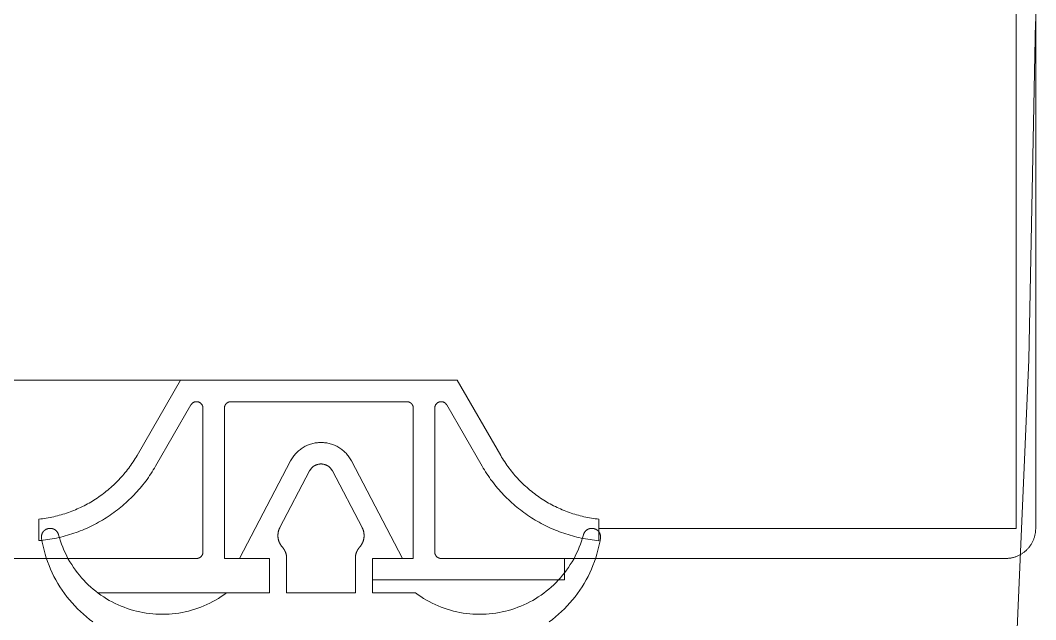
# Model space of a CAD drawing. Header units: millimetres. Extents: x -159872 to 386485, y -250577 to 158966.
# Drawn here: x 369590.1 to 369637.41, y 14305.36 to 14333.27 of the extents above; entities that cross this region are included whole.
import ezdxf

# ---------------------------------------------------------------- set-up
doc = ezdxf.new("R2010")
doc.units = ezdxf.units.MM
doc.layers.get('0').update_dxf_attribs({"lineweight": 25})
doc.layers.add('LDS-equipment-kitchen equipment', color=3, linetype='Continuous', lineweight=13)

# ---------------------------------------------------------------- blocks, each defined once
blk = doc.blocks.new('A$C73be1ed8')
for points in [[(653.5, 0.016, 0), (637.751, 0.314, 0), (622.013, 0.997, 0), (606.297, 2.065, 0), (590.611, 3.515, 0), (574.966, 5.348, 0), (559.37, 7.562, 0), (543.833, 10.157, 0), (528.364, 13.13, 0), (512.971, 16.48, 0), (497.666, 20.205, 0), (482.456, 24.302, 0), (467.35, 28.77, 0), (452.358, 33.605, 0), (437.488, 38.804, 0), (422.75, 44.365, 0), (408.152, 50.284, 0), (393.703, 56.558, 0), (379.412, 63.183, 0)], [(632.8, 41.006, 0), (632.709, 41.059, 0), (632.62, 41.113, 0), (632.531, 41.169, 0), (632.443, 41.226, 0), (632.356, 41.285, 0), (632.27, 41.345, 0), (632.184, 41.406, 0), (632.1, 41.468, 0), (632.017, 41.531, 0), (631.934, 41.596, 0), (631.853, 41.662, 0), (631.772, 41.729, 0), (631.693, 41.798, 0), (631.615, 41.868, 0), (631.537, 41.938, 0), (631.461, 42.01, 0), (631.386, 42.083, 0), (631.312, 42.158, 0), (631.239, 42.233, 0), (631.167, 42.309, 0), (631.096, 42.387, 0), (631.027, 42.465, 0), (630.958, 42.545, 0), (630.891, 42.625, 0), (630.825, 42.707, 0), (630.761, 42.789, 0), (630.697, 42.873, 0), (630.635, 42.957, 0), (630.574, 43.042, 0), (630.514, 43.129, 0), (630.456, 43.216, 0), (630.399, 43.304, 0), (630.343, 43.393, 0), (630.289, 43.482, 0), (630.236, 43.573, 0), (630.184, 43.664, 0), (630.134, 43.756, 0), (630.085, 43.849, 0), (630.038, 43.942, 0), (629.991, 44.036, 0), (629.947, 44.131, 0), (629.903, 44.227, 0), (629.862, 44.323, 0), (629.821, 44.42, 0), (629.782, 44.517, 0), (629.745, 44.615, 0), (629.709, 44.713, 0), (629.674, 44.812, 0), (629.641, 44.912, 0), (629.61, 45.012, 0), (629.58, 45.112, 0), (629.551, 45.213, 0), (629.524, 45.315, 0), (629.499, 45.416, 0), (629.475, 45.518, 0), (629.452, 45.621, 0), (629.432, 45.724, 0), (629.412, 45.827, 0), (629.394, 45.93, 0), (629.378, 46.034, 0), (629.363, 46.137, 0), (629.35, 46.241, 0), (629.339, 46.346, 0), (629.329, 46.45, 0)], [(633.3, 41.872, 0), (633.223, 41.917, 0), (633.148, 41.963, 0), (633.073, 42.01, 0), (632.998, 42.058, 0), (632.925, 42.107, 0), (632.852, 42.157, 0), (632.78, 42.209, 0), (632.709, 42.261, 0), (632.638, 42.315, 0), (632.569, 42.369, 0), (632.5, 42.425, 0), (632.432, 42.481, 0), (632.364, 42.539, 0), (632.298, 42.597, 0), (632.233, 42.657, 0), (632.168, 42.717, 0), (632.104, 42.779, 0), (632.041, 42.841, 0), (631.98, 42.904, 0), (631.919, 42.969, 0), (631.859, 43.034, 0), (631.8, 43.1, 0), (631.742, 43.166, 0), (631.684, 43.234, 0), (631.628, 43.303, 0), (631.573, 43.372, 0), (631.519, 43.442, 0), (631.466, 43.513, 0), (631.415, 43.585, 0), (631.364, 43.657, 0), (631.314, 43.73, 0), (631.265, 43.804, 0), (631.218, 43.879, 0), (631.171, 43.954, 0), (631.126, 44.03, 0), (631.082, 44.107, 0), (631.038, 44.184, 0), (630.997, 44.262, 0), (630.956, 44.34, 0), (630.916, 44.419, 0), (630.878, 44.499, 0), (630.84, 44.579, 0), (630.804, 44.66, 0), (630.769, 44.742, 0), (630.736, 44.823, 0), (630.703, 44.906, 0), (630.672, 44.988, 0), (630.642, 45.072, 0), (630.613, 45.155, 0), (630.585, 45.239, 0), (630.559, 45.324, 0), (630.534, 45.409, 0), (630.51, 45.494, 0), (630.487, 45.58, 0), (630.466, 45.665, 0), (630.446, 45.752, 0), (630.427, 45.838, 0), (630.41, 45.925, 0), (630.394, 46.012, 0), (630.379, 46.099, 0), (630.365, 46.187, 0), (630.353, 46.274, 0), (630.342, 46.362, 0), (630.332, 46.45, 0)], [(625.552, 43.935, 0), (625.665, 44.085, 0), (625.782, 44.23, 0), (625.903, 44.372, 0), (626.029, 44.511, 0), (626.16, 44.645, 0), (626.294, 44.775, 0), (626.432, 44.901, 0), (626.575, 45.022, 0), (626.72, 45.139, 0), (626.87, 45.252, 0), (627.023, 45.359, 0), (627.179, 45.462, 0), (627.338, 45.56, 0), (627.501, 45.653, 0), (627.666, 45.741, 0), (627.834, 45.823, 0), (628.004, 45.901, 0), (628.177, 45.973, 0), (628.351, 46.039, 0), (628.528, 46.101, 0), (628.707, 46.156, 0), (628.887, 46.206, 0), (629.069, 46.25, 0), (629.252, 46.289, 0), (629.436, 46.322, 0)], [(629.436, 46.322, 0), (629.446, 46.324, 0), (629.457, 46.325, 0), (629.468, 46.326, 0), (629.479, 46.327, 0), (629.49, 46.327, 0), (629.5, 46.327, 0), (629.511, 46.327, 0), (629.522, 46.327, 0), (629.533, 46.326, 0), (629.544, 46.325, 0), (629.554, 46.323, 0), (629.565, 46.322, 0), (629.576, 46.32, 0), (629.586, 46.318, 0), (629.597, 46.315, 0), (629.607, 46.313, 0), (629.618, 46.309, 0), (629.628, 46.306, 0), (629.638, 46.303, 0), (629.648, 46.299, 0), (629.658, 46.295, 0), (629.668, 46.29, 0), (629.678, 46.285, 0), (629.688, 46.28, 0), (629.697, 46.275, 0), (629.706, 46.27, 0), (629.716, 46.264, 0), (629.725, 46.258, 0), (629.734, 46.252, 0), (629.742, 46.246, 0), (629.751, 46.239, 0), (629.759, 46.232, 0), (629.767, 46.225, 0), (629.775, 46.217, 0), (629.783, 46.21, 0), (629.791, 46.202, 0), (629.798, 46.194, 0), (629.805, 46.186, 0), (629.812, 46.178, 0), (629.819, 46.169, 0), (629.825, 46.16, 0), (629.831, 46.152, 0), (629.837, 46.143, 0), (629.843, 46.133, 0), (629.848, 46.124, 0), (629.853, 46.114, 0), (629.858, 46.105, 0), (629.863, 46.095, 0), (629.867, 46.085, 0), (629.872, 46.075, 0), (629.875, 46.065, 0), (629.879, 46.055, 0), (629.882, 46.045, 0), (629.885, 46.034, 0), (629.888, 46.024, 0), (629.891, 46.013, 0), (629.893, 46.003, 0), (629.895, 45.992, 0), (629.896, 45.981, 0), (629.898, 45.97, 0), (629.899, 45.96, 0), (629.899, 45.949, 0), (629.9, 45.938, 0), (629.9, 45.927, 0)], [(629.9, 45.915, 0), (629.9, 45.907, 0), (629.9, 45.899, 0), (629.899, 45.891, 0), (629.899, 45.883, 0), (629.898, 45.875, 0), (629.897, 45.866, 0), (629.896, 45.858, 0), (629.895, 45.85, 0), (629.893, 45.842, 0), (629.892, 45.834, 0), (629.89, 45.826, 0), (629.888, 45.818, 0), (629.886, 45.81, 0), (629.884, 45.802, 0), (629.881, 45.795, 0), (629.879, 45.787, 0), (629.876, 45.779, 0), (629.873, 45.771, 0), (629.87, 45.764, 0), (629.867, 45.756, 0), (629.864, 45.749, 0), (629.86, 45.741, 0), (629.857, 45.734, 0), (629.853, 45.727, 0), (629.849, 45.72, 0), (629.845, 45.713, 0), (629.841, 45.706, 0), (629.836, 45.699, 0), (629.832, 45.692, 0), (629.827, 45.685, 0), (629.822, 45.678, 0), (629.817, 45.672, 0), (629.812, 45.665, 0), (629.807, 45.659, 0), (629.802, 45.653, 0), (629.796, 45.647, 0), (629.791, 45.641, 0), (629.785, 45.635, 0), (629.779, 45.629, 0), (629.774, 45.623, 0), (629.767, 45.618, 0), (629.761, 45.613, 0), (629.755, 45.607, 0), (629.749, 45.602, 0), (629.742, 45.597, 0), (629.736, 45.592, 0), (629.729, 45.587, 0), (629.722, 45.583, 0), (629.715, 45.578, 0), (629.709, 45.574, 0), (629.702, 45.57, 0), (629.694, 45.566, 0), (629.687, 45.562, 0), (629.68, 45.558, 0), (629.673, 45.555, 0), (629.665, 45.551, 0), (629.658, 45.548, 0), (629.65, 45.545, 0), (629.643, 45.542, 0), (629.635, 45.539, 0), (629.627, 45.536, 0), (629.619, 45.534, 0), (629.612, 45.531, 0), (629.604, 45.529, 0)], [(626.9, 37.7, 0), (626.81, 37.823, 0), (626.725, 37.949, 0), (626.643, 38.078, 0), (626.565, 38.209, 0), (626.491, 38.342, 0), (626.421, 38.478, 0), (626.355, 38.616, 0), (626.294, 38.755, 0), (626.237, 38.897, 0), (626.184, 39.04, 0), (626.135, 39.184, 0), (626.091, 39.33, 0), (626.052, 39.478, 0), (626.017, 39.626, 0), (625.986, 39.775, 0), (625.96, 39.926, 0), (625.939, 40.077, 0), (625.922, 40.228, 0), (625.91, 40.38, 0), (625.903, 40.533, 0), (625.9, 40.685, 0), (625.902, 40.838, 0), (625.908, 40.99, 0), (625.92, 41.142, 0), (625.935, 41.294, 0), (625.956, 41.445, 0), (625.981, 41.595, 0), (626.01, 41.745, 0), (626.045, 41.893, 0), (626.083, 42.041, 0), (626.126, 42.187, 0), (626.174, 42.332, 0), (626.226, 42.475, 0), (626.282, 42.617, 0), (626.343, 42.757, 0), (626.408, 42.895, 0), (626.477, 43.031, 0), (626.55, 43.165, 0), (626.627, 43.296, 0), (626.708, 43.426, 0), (626.793, 43.552, 0), (626.882, 43.676, 0), (626.975, 43.797, 0), (627.071, 43.915, 0), (627.171, 44.031, 0), (627.274, 44.143, 0), (627.381, 44.252, 0), (627.491, 44.358, 0), (627.604, 44.46, 0), (627.72, 44.559, 0), (627.839, 44.654, 0), (627.961, 44.745, 0), (628.086, 44.833, 0), (628.213, 44.917, 0), (628.343, 44.997, 0), (628.475, 45.073, 0), (628.61, 45.145, 0), (628.747, 45.212, 0), (628.885, 45.276, 0), (629.026, 45.335, 0), (629.168, 45.39, 0), (629.312, 45.441, 0), (629.457, 45.487, 0), (629.604, 45.529, 0)], [(635.65, 39.36, 0), (635.661, 39.353, 0), (635.671, 39.347, 0), (635.681, 39.339, 0), (635.69, 39.332, 0), (635.7, 39.324, 0), (635.709, 39.316, 0), (635.717, 39.307, 0), (635.726, 39.298, 0), (635.733, 39.288, 0), (635.741, 39.279, 0), (635.748, 39.269, 0), (635.755, 39.258, 0), (635.761, 39.248, 0), (635.767, 39.237, 0), (635.772, 39.226, 0), (635.777, 39.215, 0), (635.782, 39.203, 0), (635.786, 39.192, 0), (635.789, 39.18, 0), (635.792, 39.168, 0), (635.795, 39.156, 0), (635.797, 39.144, 0), (635.798, 39.132, 0), (635.799, 39.12, 0), (635.8, 39.107, 0), (635.8, 39.095, 0), (635.8, 39.083, 0), (635.799, 39.071, 0), (635.797, 39.058, 0), (635.795, 39.046, 0), (635.793, 39.034, 0), (635.79, 39.022, 0), (635.786, 39.011, 0), (635.782, 38.999, 0), (635.778, 38.987, 0), (635.773, 38.976, 0), (635.768, 38.965, 0), (635.762, 38.954, 0), (635.756, 38.944, 0), (635.749, 38.933, 0), (635.742, 38.923, 0), (635.735, 38.913, 0), (635.727, 38.904, 0), (635.719, 38.895, 0), (635.71, 38.886, 0), (635.701, 38.878, 0), (635.692, 38.87, 0), (635.683, 38.862, 0), (635.673, 38.855, 0), (635.663, 38.848, 0), (635.652, 38.841, 0), (635.641, 38.835, 0), (635.63, 38.83, 0), (635.619, 38.825, 0), (635.608, 38.82, 0), (635.596, 38.816, 0), (635.585, 38.812, 0), (635.573, 38.809, 0), (635.561, 38.806, 0), (635.549, 38.804, 0), (635.537, 38.802, 0), (635.525, 38.801, 0), (635.512, 38.8, 0), (635.5, 38.8, 0)], [(628.8, 38.8, 0), (628.793, 38.8, 0), (628.785, 38.8, 0), (628.778, 38.801, 0), (628.771, 38.801, 0), (628.763, 38.802, 0), (628.756, 38.803, 0), (628.749, 38.804, 0), (628.741, 38.806, 0), (628.734, 38.807, 0), (628.727, 38.809, 0), (628.72, 38.811, 0), (628.713, 38.813, 0), (628.706, 38.815, 0), (628.699, 38.818, 0), (628.692, 38.82, 0), (628.685, 38.823, 0), (628.678, 38.826, 0), (628.672, 38.829, 0), (628.665, 38.832, 0), (628.659, 38.835, 0), (628.652, 38.839, 0), (628.646, 38.843, 0), (628.64, 38.847, 0), (628.633, 38.851, 0), (628.627, 38.855, 0), (628.621, 38.859, 0), (628.615, 38.863, 0), (628.61, 38.868, 0), (628.604, 38.873, 0), (628.599, 38.878, 0), (628.593, 38.883, 0), (628.588, 38.888, 0), (628.583, 38.893, 0), (628.578, 38.899, 0), (628.573, 38.904, 0), (628.568, 38.91, 0), (628.563, 38.915, 0), (628.559, 38.921, 0), (628.555, 38.927, 0), (628.551, 38.933, 0), (628.547, 38.94, 0), (628.543, 38.946, 0), (628.539, 38.952, 0), (628.535, 38.959, 0), (628.532, 38.965, 0), (628.529, 38.972, 0), (628.526, 38.978, 0), (628.523, 38.985, 0), (628.52, 38.992, 0), (628.518, 38.999, 0), (628.515, 39.006, 0), (628.513, 39.013, 0), (628.511, 39.02, 0), (628.509, 39.027, 0), (628.507, 39.034, 0), (628.506, 39.041, 0), (628.504, 39.049, 0), (628.503, 39.056, 0), (628.502, 39.063, 0), (628.501, 39.071, 0), (628.501, 39.078, 0), (628.5, 39.085, 0), (628.5, 39.093, 0), (628.5, 39.1, 0)], [(635.5, 37.8, 0), (635.507, 37.8, 0), (635.515, 37.8, 0), (635.522, 37.799, 0), (635.529, 37.799, 0), (635.537, 37.798, 0), (635.544, 37.797, 0), (635.551, 37.796, 0), (635.559, 37.794, 0), (635.566, 37.793, 0), (635.573, 37.791, 0), (635.58, 37.789, 0), (635.587, 37.787, 0), (635.594, 37.785, 0), (635.601, 37.782, 0), (635.608, 37.78, 0), (635.615, 37.777, 0), (635.622, 37.774, 0), (635.628, 37.771, 0), (635.635, 37.768, 0), (635.641, 37.765, 0), (635.648, 37.761, 0), (635.654, 37.757, 0), (635.66, 37.753, 0), (635.667, 37.749, 0), (635.673, 37.745, 0), (635.679, 37.741, 0), (635.685, 37.737, 0), (635.69, 37.732, 0), (635.696, 37.727, 0), (635.701, 37.722, 0), (635.707, 37.717, 0), (635.712, 37.712, 0), (635.717, 37.707, 0), (635.722, 37.701, 0), (635.727, 37.696, 0), (635.732, 37.69, 0), (635.737, 37.685, 0), (635.741, 37.679, 0), (635.745, 37.673, 0), (635.749, 37.667, 0), (635.753, 37.66, 0), (635.757, 37.654, 0), (635.761, 37.648, 0), (635.765, 37.641, 0), (635.768, 37.635, 0), (635.771, 37.628, 0), (635.774, 37.622, 0), (635.777, 37.615, 0), (635.78, 37.608, 0), (635.782, 37.601, 0), (635.785, 37.594, 0), (635.787, 37.587, 0), (635.789, 37.58, 0), (635.791, 37.573, 0), (635.793, 37.566, 0), (635.794, 37.559, 0), (635.796, 37.551, 0), (635.797, 37.544, 0), (635.798, 37.537, 0), (635.799, 37.529, 0), (635.799, 37.522, 0), (635.8, 37.515, 0), (635.8, 37.507, 0), (635.8, 37.5, 0)], [(629.033, 35.104, 0), (629.027, 35.098, 0), (629.02, 35.092, 0), (629.013, 35.086, 0), (629.006, 35.08, 0), (628.999, 35.074, 0), (628.991, 35.069, 0), (628.984, 35.063, 0), (628.977, 35.058, 0), (628.97, 35.052, 0), (628.962, 35.047, 0), (628.955, 35.042, 0), (628.947, 35.037, 0), (628.94, 35.032, 0), (628.932, 35.027, 0), (628.924, 35.022, 0), (628.916, 35.017, 0), (628.909, 35.012, 0), (628.901, 35.008, 0), (628.893, 35.003, 0), (628.885, 34.999, 0), (628.877, 34.994, 0), (628.869, 34.99, 0), (628.861, 34.986, 0), (628.852, 34.982, 0), (628.844, 34.978, 0), (628.836, 34.974, 0), (628.828, 34.97, 0), (628.819, 34.967, 0), (628.811, 34.963, 0), (628.803, 34.959, 0), (628.794, 34.956, 0), (628.786, 34.953, 0), (628.777, 34.949, 0), (628.768, 34.946, 0), (628.76, 34.943, 0), (628.751, 34.94, 0), (628.742, 34.938, 0), (628.734, 34.935, 0), (628.725, 34.932, 0), (628.716, 34.93, 0), (628.707, 34.927, 0), (628.699, 34.925, 0), (628.69, 34.923, 0), (628.681, 34.921, 0), (628.672, 34.919, 0), (628.663, 34.917, 0), (628.654, 34.915, 0), (628.645, 34.913, 0), (628.636, 34.912, 0), (628.627, 34.91, 0), (628.618, 34.909, 0), (628.609, 34.907, 0), (628.6, 34.906, 0), (628.591, 34.905, 0), (628.582, 34.904, 0), (628.573, 34.903, 0), (628.564, 34.903, 0), (628.555, 34.902, 0), (628.546, 34.901, 0), (628.536, 34.901, 0), (628.527, 34.9, 0), (628.518, 34.9, 0), (628.509, 34.9, 0), (628.5, 34.9, 0)], [(629.033, 35.104, 0), (629.045, 35.114, 0), (629.056, 35.124, 0), (629.068, 35.133, 0), (629.08, 35.143, 0), (629.092, 35.152, 0), (629.105, 35.161, 0), (629.117, 35.169, 0), (629.13, 35.178, 0), (629.142, 35.186, 0), (629.155, 35.194, 0), (629.168, 35.201, 0), (629.182, 35.209, 0), (629.195, 35.216, 0), (629.209, 35.223, 0), (629.222, 35.23, 0), (629.236, 35.236, 0), (629.25, 35.242, 0), (629.264, 35.248, 0), (629.278, 35.254, 0), (629.292, 35.259, 0), (629.306, 35.264, 0), (629.321, 35.269, 0), (629.335, 35.273, 0), (629.35, 35.278, 0), (629.364, 35.282, 0), (629.379, 35.285, 0), (629.394, 35.289, 0), (629.409, 35.292, 0), (629.424, 35.295, 0), (629.438, 35.297, 0), (629.453, 35.3, 0), (629.468, 35.302, 0), (629.484, 35.303, 0), (629.499, 35.305, 0), (629.514, 35.306, 0), (629.529, 35.307, 0), (629.544, 35.307, 0), (629.559, 35.308, 0), (629.574, 35.308, 0), (629.59, 35.307, 0), (629.605, 35.307, 0), (629.62, 35.306, 0), (629.635, 35.305, 0), (629.65, 35.303, 0), (629.665, 35.302, 0), (629.68, 35.3, 0), (629.695, 35.297, 0), (629.71, 35.295, 0), (629.725, 35.292, 0), (629.74, 35.289, 0), (629.755, 35.285, 0), (629.769, 35.282, 0), (629.784, 35.278, 0), (629.798, 35.274, 0), (629.813, 35.269, 0), (629.827, 35.264, 0), (629.842, 35.259, 0), (629.856, 35.254, 0), (629.87, 35.248, 0), (629.884, 35.242, 0), (629.898, 35.236, 0), (629.911, 35.23, 0), (629.925, 35.223, 0), (629.939, 35.216, 0)], [(633.043, 34.717, 0), (633.091, 34.691, 0), (633.138, 34.663, 0), (633.184, 34.634, 0), (633.228, 34.603, 0), (633.272, 34.571, 0), (633.315, 34.537, 0), (633.356, 34.502, 0), (633.396, 34.465, 0), (633.435, 34.427, 0), (633.473, 34.388, 0), (633.509, 34.348, 0), (633.544, 34.306, 0), (633.578, 34.263, 0), (633.61, 34.219, 0), (633.64, 34.174, 0), (633.669, 34.128, 0), (633.696, 34.081, 0), (633.722, 34.033, 0), (633.746, 33.984, 0), (633.769, 33.935, 0), (633.789, 33.884, 0), (633.808, 33.833, 0), (633.826, 33.782, 0), (633.841, 33.73, 0), (633.855, 33.677, 0), (633.867, 33.624, 0), (633.877, 33.571, 0), (633.885, 33.517, 0), (633.892, 33.463, 0), (633.896, 33.409, 0), (633.899, 33.354, 0), (633.9, 33.3, 0), (633.899, 33.246, 0), (633.896, 33.191, 0), (633.892, 33.137, 0), (633.885, 33.083, 0), (633.877, 33.029, 0), (633.867, 32.976, 0), (633.855, 32.923, 0), (633.841, 32.87, 0), (633.826, 32.818, 0), (633.808, 32.767, 0), (633.789, 32.716, 0), (633.769, 32.665, 0), (633.746, 32.616, 0), (633.722, 32.567, 0), (633.696, 32.519, 0), (633.669, 32.472, 0), (633.64, 32.426, 0), (633.61, 32.381, 0), (633.578, 32.337, 0), (633.544, 32.294, 0), (633.509, 32.252, 0), (633.473, 32.212, 0), (633.435, 32.173, 0), (633.396, 32.135, 0), (633.356, 32.098, 0), (633.315, 32.063, 0), (633.272, 32.029, 0), (633.228, 31.997, 0), (633.184, 31.966, 0), (633.138, 31.937, 0), (633.091, 31.909, 0), (633.043, 31.883, 0)], [(632.579, 33.831, 0), (632.597, 33.822, 0), (632.614, 33.811, 0), (632.631, 33.8, 0), (632.648, 33.789, 0), (632.665, 33.777, 0), (632.681, 33.764, 0), (632.696, 33.751, 0), (632.711, 33.737, 0), (632.726, 33.723, 0), (632.74, 33.708, 0), (632.754, 33.693, 0), (632.767, 33.677, 0), (632.779, 33.661, 0), (632.791, 33.645, 0), (632.803, 33.628, 0), (632.813, 33.61, 0), (632.824, 33.593, 0), (632.833, 33.575, 0), (632.842, 33.557, 0), (632.851, 33.538, 0), (632.859, 33.519, 0), (632.866, 33.5, 0), (632.872, 33.481, 0), (632.878, 33.461, 0), (632.883, 33.441, 0), (632.888, 33.422, 0), (632.891, 33.401, 0), (632.894, 33.381, 0), (632.897, 33.361, 0), (632.899, 33.341, 0), (632.9, 33.32, 0), (632.9, 33.3, 0), (632.9, 33.28, 0), (632.899, 33.259, 0), (632.897, 33.239, 0), (632.894, 33.219, 0), (632.891, 33.199, 0), (632.888, 33.178, 0), (632.883, 33.159, 0), (632.878, 33.139, 0), (632.872, 33.119, 0), (632.866, 33.1, 0), (632.859, 33.081, 0), (632.851, 33.062, 0), (632.842, 33.043, 0), (632.833, 33.025, 0), (632.824, 33.007, 0), (632.813, 32.99, 0), (632.803, 32.972, 0), (632.791, 32.955, 0), (632.779, 32.939, 0), (632.767, 32.923, 0), (632.754, 32.907, 0), (632.74, 32.892, 0), (632.726, 32.877, 0), (632.711, 32.863, 0), (632.696, 32.849, 0), (632.681, 32.836, 0), (632.665, 32.823, 0), (632.648, 32.811, 0), (632.631, 32.8, 0), (632.614, 32.789, 0), (632.597, 32.778, 0), (632.579, 32.769, 0)], [(628.5, 31.7, 0), (628.509, 31.7, 0), (628.518, 31.7, 0), (628.527, 31.7, 0), (628.536, 31.699, 0), (628.546, 31.699, 0), (628.555, 31.698, 0), (628.564, 31.697, 0), (628.573, 31.697, 0), (628.582, 31.696, 0), (628.591, 31.695, 0), (628.6, 31.694, 0), (628.609, 31.693, 0), (628.618, 31.691, 0), (628.627, 31.69, 0), (628.636, 31.688, 0), (628.645, 31.687, 0), (628.654, 31.685, 0), (628.663, 31.683, 0), (628.672, 31.681, 0), (628.681, 31.679, 0), (628.69, 31.677, 0), (628.699, 31.675, 0), (628.707, 31.673, 0), (628.716, 31.67, 0), (628.725, 31.668, 0), (628.734, 31.665, 0), (628.742, 31.662, 0), (628.751, 31.66, 0), (628.76, 31.657, 0), (628.768, 31.654, 0), (628.777, 31.651, 0), (628.786, 31.647, 0), (628.794, 31.644, 0), (628.803, 31.641, 0), (628.811, 31.637, 0), (628.819, 31.633, 0), (628.828, 31.63, 0), (628.836, 31.626, 0), (628.844, 31.622, 0), (628.852, 31.618, 0), (628.861, 31.614, 0), (628.869, 31.61, 0), (628.877, 31.606, 0), (628.885, 31.601, 0), (628.893, 31.597, 0), (628.901, 31.592, 0), (628.909, 31.588, 0), (628.916, 31.583, 0), (628.924, 31.578, 0), (628.932, 31.573, 0), (628.94, 31.568, 0), (628.947, 31.563, 0), (628.955, 31.558, 0), (628.962, 31.553, 0), (628.97, 31.548, 0), (628.977, 31.542, 0), (628.984, 31.537, 0), (628.991, 31.531, 0), (628.999, 31.526, 0), (629.006, 31.52, 0), (629.013, 31.514, 0), (629.02, 31.508, 0), (629.027, 31.502, 0), (629.033, 31.496, 0)], [(629.939, 31.384, 0), (629.925, 31.377, 0), (629.911, 31.37, 0), (629.898, 31.364, 0), (629.884, 31.358, 0), (629.87, 31.352, 0), (629.856, 31.346, 0), (629.842, 31.341, 0), (629.827, 31.336, 0), (629.813, 31.331, 0), (629.798, 31.326, 0), (629.784, 31.322, 0), (629.769, 31.318, 0), (629.755, 31.315, 0), (629.74, 31.311, 0), (629.725, 31.308, 0), (629.71, 31.305, 0), (629.695, 31.303, 0), (629.68, 31.3, 0), (629.665, 31.298, 0), (629.65, 31.297, 0), (629.635, 31.295, 0), (629.62, 31.294, 0), (629.605, 31.293, 0), (629.59, 31.293, 0), (629.574, 31.292, 0), (629.559, 31.292, 0), (629.544, 31.293, 0), (629.529, 31.293, 0), (629.514, 31.294, 0), (629.499, 31.295, 0), (629.484, 31.297, 0), (629.468, 31.298, 0), (629.453, 31.3, 0), (629.438, 31.303, 0), (629.424, 31.305, 0), (629.409, 31.308, 0), (629.394, 31.311, 0), (629.379, 31.315, 0), (629.364, 31.318, 0), (629.35, 31.322, 0), (629.335, 31.327, 0), (629.321, 31.331, 0), (629.306, 31.336, 0), (629.292, 31.341, 0), (629.278, 31.346, 0), (629.264, 31.352, 0), (629.25, 31.358, 0), (629.236, 31.364, 0), (629.222, 31.37, 0), (629.209, 31.377, 0), (629.195, 31.384, 0), (629.182, 31.391, 0), (629.168, 31.399, 0), (629.155, 31.406, 0), (629.142, 31.414, 0), (629.13, 31.422, 0), (629.117, 31.431, 0), (629.105, 31.439, 0), (629.092, 31.448, 0), (629.08, 31.457, 0), (629.068, 31.467, 0), (629.056, 31.476, 0), (629.045, 31.486, 0), (629.033, 31.496, 0)], [(629.436, 20.278, 0), (629.252, 20.311, 0), (629.069, 20.35, 0), (628.887, 20.394, 0), (628.707, 20.444, 0), (628.528, 20.499, 0), (628.351, 20.561, 0), (628.177, 20.627, 0), (628.004, 20.699, 0), (627.834, 20.777, 0), (627.666, 20.859, 0), (627.501, 20.947, 0), (627.338, 21.04, 0), (627.179, 21.138, 0), (627.023, 21.241, 0), (626.87, 21.348, 0), (626.72, 21.461, 0), (626.575, 21.578, 0), (626.432, 21.699, 0), (626.294, 21.825, 0), (626.16, 21.955, 0), (626.029, 22.089, 0), (625.903, 22.228, 0), (625.782, 22.37, 0), (625.665, 22.515, 0), (625.552, 22.665, 0)], [(629.604, 21.071, 0), (629.457, 21.113, 0), (629.312, 21.159, 0), (629.168, 21.21, 0), (629.026, 21.265, 0), (628.885, 21.324, 0), (628.747, 21.388, 0), (628.61, 21.455, 0), (628.475, 21.527, 0), (628.343, 21.603, 0), (628.213, 21.683, 0), (628.086, 21.767, 0), (627.961, 21.855, 0), (627.839, 21.946, 0), (627.72, 22.041, 0), (627.604, 22.14, 0), (627.491, 22.242, 0), (627.381, 22.348, 0), (627.274, 22.457, 0), (627.171, 22.569, 0), (627.071, 22.685, 0), (626.975, 22.803, 0), (626.882, 22.924, 0), (626.793, 23.048, 0), (626.708, 23.174, 0), (626.627, 23.304, 0), (626.55, 23.435, 0), (626.477, 23.569, 0), (626.408, 23.705, 0), (626.343, 23.843, 0), (626.282, 23.983, 0), (626.226, 24.125, 0), (626.174, 24.268, 0), (626.126, 24.413, 0), (626.083, 24.559, 0), (626.045, 24.707, 0), (626.01, 24.855, 0), (625.981, 25.005, 0), (625.956, 25.155, 0), (625.935, 25.306, 0), (625.92, 25.458, 0), (625.908, 25.61, 0), (625.902, 25.762, 0), (625.9, 25.915, 0), (625.903, 26.067, 0), (625.91, 26.22, 0), (625.922, 26.372, 0), (625.939, 26.523, 0), (625.96, 26.674, 0), (625.986, 26.825, 0), (626.017, 26.974, 0), (626.052, 27.122, 0), (626.091, 27.27, 0), (626.135, 27.416, 0), (626.184, 27.56, 0), (626.237, 27.703, 0), (626.294, 27.845, 0), (626.355, 27.984, 0), (626.421, 28.122, 0), (626.491, 28.258, 0), (626.565, 28.391, 0), (626.643, 28.522, 0), (626.725, 28.651, 0), (626.81, 28.777, 0), (626.9, 28.9, 0)], [(635.8, 29.3, 0), (635.8, 29.293, 0), (635.8, 29.285, 0), (635.799, 29.278, 0), (635.799, 29.271, 0), (635.798, 29.263, 0), (635.797, 29.256, 0), (635.796, 29.249, 0), (635.794, 29.241, 0), (635.793, 29.234, 0), (635.791, 29.227, 0), (635.789, 29.22, 0), (635.787, 29.213, 0), (635.785, 29.206, 0), (635.782, 29.199, 0), (635.78, 29.192, 0), (635.777, 29.185, 0), (635.774, 29.178, 0), (635.771, 29.172, 0), (635.768, 29.165, 0), (635.765, 29.159, 0), (635.761, 29.152, 0), (635.757, 29.146, 0), (635.753, 29.14, 0), (635.749, 29.133, 0), (635.745, 29.127, 0), (635.741, 29.121, 0), (635.737, 29.115, 0), (635.732, 29.11, 0), (635.727, 29.104, 0), (635.722, 29.099, 0), (635.717, 29.093, 0), (635.712, 29.088, 0), (635.707, 29.083, 0), (635.701, 29.078, 0), (635.696, 29.073, 0), (635.69, 29.068, 0), (635.685, 29.063, 0), (635.679, 29.059, 0), (635.673, 29.055, 0), (635.667, 29.051, 0), (635.66, 29.047, 0), (635.654, 29.043, 0), (635.648, 29.039, 0), (635.641, 29.035, 0), (635.635, 29.032, 0), (635.628, 29.029, 0), (635.622, 29.026, 0), (635.615, 29.023, 0), (635.608, 29.02, 0), (635.601, 29.018, 0), (635.594, 29.015, 0), (635.587, 29.013, 0), (635.58, 29.011, 0), (635.573, 29.009, 0), (635.566, 29.007, 0), (635.559, 29.006, 0), (635.551, 29.004, 0), (635.544, 29.003, 0), (635.537, 29.002, 0), (635.529, 29.001, 0), (635.522, 29.001, 0), (635.515, 29, 0), (635.507, 29, 0), (635.5, 29, 0)], [(628.5, 27.7, 0), (628.5, 27.707, 0), (628.5, 27.715, 0), (628.501, 27.722, 0), (628.501, 27.729, 0), (628.502, 27.737, 0), (628.503, 27.744, 0), (628.504, 27.751, 0), (628.506, 27.759, 0), (628.507, 27.766, 0), (628.509, 27.773, 0), (628.511, 27.78, 0), (628.513, 27.787, 0), (628.515, 27.794, 0), (628.518, 27.801, 0), (628.52, 27.808, 0), (628.523, 27.815, 0), (628.526, 27.822, 0), (628.529, 27.828, 0), (628.532, 27.835, 0), (628.535, 27.841, 0), (628.539, 27.848, 0), (628.543, 27.854, 0), (628.547, 27.86, 0), (628.551, 27.867, 0), (628.555, 27.873, 0), (628.559, 27.879, 0), (628.563, 27.885, 0), (628.568, 27.89, 0), (628.573, 27.896, 0), (628.578, 27.901, 0), (628.583, 27.907, 0), (628.588, 27.912, 0), (628.593, 27.917, 0), (628.599, 27.922, 0), (628.604, 27.927, 0), (628.61, 27.932, 0), (628.615, 27.937, 0), (628.621, 27.941, 0), (628.627, 27.945, 0), (628.633, 27.949, 0), (628.64, 27.953, 0), (628.646, 27.957, 0), (628.652, 27.961, 0), (628.659, 27.965, 0), (628.665, 27.968, 0), (628.672, 27.971, 0), (628.678, 27.974, 0), (628.685, 27.977, 0), (628.692, 27.98, 0), (628.699, 27.982, 0), (628.706, 27.985, 0), (628.713, 27.987, 0), (628.72, 27.989, 0), (628.727, 27.991, 0), (628.734, 27.993, 0), (628.741, 27.994, 0), (628.749, 27.996, 0), (628.756, 27.997, 0), (628.763, 27.998, 0), (628.771, 27.999, 0), (628.778, 27.999, 0), (628.785, 28, 0), (628.793, 28, 0), (628.8, 28, 0)], [(635.5, 28, 0), (635.512, 28, 0), (635.525, 27.999, 0), (635.537, 27.998, 0), (635.549, 27.996, 0), (635.561, 27.994, 0), (635.573, 27.991, 0), (635.585, 27.988, 0), (635.596, 27.984, 0), (635.608, 27.98, 0), (635.619, 27.975, 0), (635.63, 27.97, 0), (635.641, 27.965, 0), (635.652, 27.959, 0), (635.663, 27.952, 0), (635.673, 27.945, 0), (635.683, 27.938, 0), (635.692, 27.93, 0), (635.701, 27.922, 0), (635.71, 27.914, 0), (635.719, 27.905, 0), (635.727, 27.896, 0), (635.735, 27.887, 0), (635.742, 27.877, 0), (635.749, 27.867, 0), (635.756, 27.856, 0), (635.762, 27.846, 0), (635.768, 27.835, 0), (635.773, 27.824, 0), (635.778, 27.813, 0), (635.782, 27.801, 0), (635.786, 27.789, 0), (635.79, 27.778, 0), (635.793, 27.766, 0), (635.795, 27.754, 0), (635.797, 27.742, 0), (635.799, 27.729, 0), (635.8, 27.717, 0), (635.8, 27.705, 0), (635.8, 27.693, 0), (635.799, 27.68, 0), (635.798, 27.668, 0), (635.797, 27.656, 0), (635.795, 27.644, 0), (635.792, 27.632, 0), (635.789, 27.62, 0), (635.786, 27.608, 0), (635.782, 27.597, 0), (635.777, 27.585, 0), (635.772, 27.574, 0), (635.767, 27.563, 0), (635.761, 27.552, 0), (635.755, 27.542, 0), (635.748, 27.531, 0), (635.741, 27.521, 0), (635.733, 27.512, 0), (635.726, 27.502, 0), (635.717, 27.493, 0), (635.709, 27.484, 0), (635.7, 27.476, 0), (635.69, 27.468, 0), (635.681, 27.461, 0), (635.671, 27.453, 0), (635.661, 27.447, 0), (635.65, 27.44, 0)], [(629.327, 20.35, 0), (629.337, 20.454, 0), (629.349, 20.559, 0), (629.362, 20.663, 0), (629.377, 20.766, 0), (629.393, 20.87, 0), (629.411, 20.973, 0), (629.43, 21.076, 0), (629.451, 21.179, 0), (629.474, 21.282, 0), (629.498, 21.384, 0), (629.523, 21.485, 0), (629.55, 21.587, 0), (629.579, 21.688, 0), (629.609, 21.788, 0), (629.64, 21.888, 0), (629.673, 21.988, 0), (629.708, 22.087, 0), (629.744, 22.185, 0), (629.781, 22.283, 0), (629.82, 22.38, 0), (629.861, 22.477, 0), (629.902, 22.573, 0), (629.946, 22.669, 0), (629.99, 22.764, 0), (630.037, 22.858, 0), (630.084, 22.951, 0), (630.133, 23.044, 0), (630.183, 23.136, 0), (630.235, 23.227, 0), (630.288, 23.318, 0), (630.342, 23.408, 0), (630.398, 23.496, 0), (630.455, 23.584, 0), (630.514, 23.672, 0), (630.573, 23.758, 0), (630.634, 23.843, 0), (630.696, 23.928, 0), (630.76, 24.011, 0), (630.825, 24.093, 0), (630.891, 24.175, 0), (630.958, 24.256, 0), (631.026, 24.335, 0), (631.096, 24.414, 0), (631.166, 24.491, 0), (631.238, 24.567, 0), (631.311, 24.643, 0), (631.385, 24.717, 0), (631.461, 24.79, 0), (631.537, 24.862, 0), (631.614, 24.933, 0), (631.693, 25.002, 0), (631.772, 25.071, 0), (631.853, 25.138, 0), (631.934, 25.204, 0), (632.016, 25.269, 0), (632.1, 25.332, 0), (632.184, 25.395, 0), (632.27, 25.456, 0), (632.356, 25.515, 0), (632.443, 25.574, 0), (632.531, 25.631, 0), (632.62, 25.687, 0), (632.709, 25.741, 0), (632.8, 25.794, 0)], [(630.332, 20.35, 0), (630.342, 20.438, 0), (630.353, 20.526, 0), (630.365, 20.613, 0), (630.379, 20.701, 0), (630.394, 20.788, 0), (630.41, 20.875, 0), (630.427, 20.962, 0), (630.446, 21.048, 0), (630.466, 21.135, 0), (630.487, 21.22, 0), (630.51, 21.306, 0), (630.534, 21.391, 0), (630.559, 21.476, 0), (630.585, 21.561, 0), (630.613, 21.645, 0), (630.642, 21.728, 0), (630.672, 21.812, 0), (630.703, 21.894, 0), (630.736, 21.977, 0), (630.769, 22.058, 0), (630.804, 22.14, 0), (630.84, 22.221, 0), (630.878, 22.301, 0), (630.916, 22.381, 0), (630.956, 22.46, 0), (630.997, 22.538, 0), (631.038, 22.616, 0), (631.082, 22.693, 0), (631.126, 22.77, 0), (631.171, 22.846, 0), (631.218, 22.921, 0), (631.265, 22.996, 0), (631.314, 23.07, 0), (631.364, 23.143, 0), (631.415, 23.215, 0), (631.466, 23.287, 0), (631.519, 23.358, 0), (631.573, 23.428, 0), (631.628, 23.497, 0), (631.684, 23.566, 0), (631.742, 23.634, 0), (631.8, 23.7, 0), (631.859, 23.766, 0), (631.919, 23.831, 0), (631.98, 23.896, 0), (632.041, 23.959, 0), (632.104, 24.021, 0), (632.168, 24.083, 0), (632.233, 24.143, 0), (632.298, 24.203, 0), (632.364, 24.261, 0), (632.432, 24.319, 0), (632.5, 24.375, 0), (632.569, 24.431, 0), (632.638, 24.485, 0), (632.709, 24.539, 0), (632.78, 24.591, 0), (632.852, 24.643, 0), (632.925, 24.693, 0), (632.998, 24.742, 0), (633.073, 24.79, 0), (633.148, 24.837, 0), (633.223, 24.883, 0), (633.3, 24.928, 0)], [(629.604, 21.071, 0), (629.612, 21.069, 0), (629.619, 21.066, 0), (629.627, 21.064, 0), (629.635, 21.061, 0), (629.643, 21.058, 0), (629.65, 21.055, 0), (629.658, 21.052, 0), (629.665, 21.049, 0), (629.673, 21.045, 0), (629.68, 21.042, 0), (629.687, 21.038, 0), (629.694, 21.034, 0), (629.702, 21.03, 0), (629.709, 21.026, 0), (629.715, 21.022, 0), (629.722, 21.017, 0), (629.729, 21.013, 0), (629.736, 21.008, 0), (629.742, 21.003, 0), (629.749, 20.998, 0), (629.755, 20.993, 0), (629.761, 20.987, 0), (629.767, 20.982, 0), (629.774, 20.977, 0), (629.779, 20.971, 0), (629.785, 20.965, 0), (629.791, 20.959, 0), (629.796, 20.953, 0), (629.802, 20.947, 0), (629.807, 20.941, 0), (629.812, 20.935, 0), (629.817, 20.928, 0), (629.822, 20.922, 0), (629.827, 20.915, 0), (629.832, 20.908, 0), (629.836, 20.901, 0), (629.841, 20.894, 0), (629.845, 20.887, 0), (629.849, 20.88, 0), (629.853, 20.873, 0), (629.857, 20.866, 0), (629.86, 20.859, 0), (629.864, 20.851, 0), (629.867, 20.844, 0), (629.87, 20.836, 0), (629.873, 20.829, 0), (629.876, 20.821, 0), (629.879, 20.813, 0), (629.881, 20.805, 0), (629.884, 20.798, 0), (629.886, 20.79, 0), (629.888, 20.782, 0), (629.89, 20.774, 0), (629.892, 20.766, 0), (629.893, 20.758, 0), (629.895, 20.75, 0), (629.896, 20.742, 0), (629.897, 20.734, 0), (629.898, 20.725, 0), (629.899, 20.717, 0), (629.899, 20.709, 0), (629.9, 20.701, 0), (629.9, 20.693, 0), (629.9, 20.685, 0)], [(629.9, 20.673, 0), (629.9, 20.662, 0), (629.899, 20.651, 0), (629.899, 20.64, 0), (629.898, 20.63, 0), (629.896, 20.619, 0), (629.895, 20.608, 0), (629.893, 20.597, 0), (629.891, 20.587, 0), (629.888, 20.576, 0), (629.885, 20.566, 0), (629.882, 20.555, 0), (629.879, 20.545, 0), (629.875, 20.535, 0), (629.872, 20.525, 0), (629.867, 20.515, 0), (629.863, 20.505, 0), (629.858, 20.495, 0), (629.853, 20.486, 0), (629.848, 20.476, 0), (629.843, 20.467, 0), (629.837, 20.457, 0), (629.831, 20.448, 0), (629.825, 20.44, 0), (629.819, 20.431, 0), (629.812, 20.422, 0), (629.805, 20.414, 0), (629.798, 20.406, 0), (629.791, 20.398, 0), (629.783, 20.39, 0), (629.775, 20.383, 0), (629.767, 20.375, 0), (629.759, 20.368, 0), (629.751, 20.361, 0), (629.742, 20.354, 0), (629.734, 20.348, 0), (629.725, 20.342, 0), (629.716, 20.336, 0), (629.706, 20.33, 0), (629.697, 20.325, 0), (629.688, 20.32, 0), (629.678, 20.315, 0), (629.668, 20.31, 0), (629.658, 20.305, 0), (629.648, 20.301, 0), (629.638, 20.297, 0), (629.628, 20.294, 0), (629.618, 20.291, 0), (629.607, 20.287, 0), (629.597, 20.285, 0), (629.586, 20.282, 0), (629.576, 20.28, 0), (629.565, 20.278, 0), (629.554, 20.277, 0), (629.544, 20.275, 0), (629.533, 20.274, 0), (629.522, 20.273, 0), (629.511, 20.273, 0), (629.5, 20.273, 0), (629.49, 20.273, 0), (629.479, 20.273, 0), (629.468, 20.274, 0), (629.457, 20.275, 0), (629.446, 20.276, 0), (629.436, 20.278, 0)], [(629.9, 0, 0), (629.866, 0, 0), (629.831, 0.002, 0), (629.797, 0.004, 0), (629.763, 0.007, 0), (629.729, 0.011, 0), (629.695, 0.015, 0), (629.661, 0.021, 0), (629.627, 0.027, 0), (629.593, 0.034, 0), (629.56, 0.042, 0), (629.527, 0.051, 0), (629.494, 0.06, 0), (629.461, 0.071, 0), (629.428, 0.082, 0), (629.396, 0.094, 0), (629.364, 0.107, 0), (629.333, 0.12, 0), (629.301, 0.134, 0), (629.271, 0.149, 0), (629.24, 0.165, 0), (629.21, 0.182, 0), (629.18, 0.199, 0), (629.151, 0.217, 0), (629.122, 0.236, 0), (629.094, 0.255, 0), (629.066, 0.276, 0), (629.039, 0.296, 0), (629.012, 0.318, 0), (628.986, 0.34, 0), (628.96, 0.363, 0), (628.935, 0.386, 0), (628.91, 0.41, 0), (628.886, 0.435, 0), (628.863, 0.46, 0), (628.84, 0.486, 0), (628.818, 0.512, 0), (628.796, 0.539, 0), (628.776, 0.566, 0), (628.755, 0.594, 0), (628.736, 0.622, 0), (628.717, 0.651, 0), (628.699, 0.68, 0), (628.682, 0.71, 0), (628.665, 0.74, 0), (628.649, 0.771, 0), (628.634, 0.801, 0), (628.62, 0.833, 0), (628.607, 0.864, 0), (628.594, 0.896, 0), (628.582, 0.928, 0), (628.571, 0.961, 0), (628.56, 0.994, 0), (628.551, 1.027, 0), (628.542, 1.06, 0), (628.534, 1.093, 0), (628.527, 1.127, 0), (628.521, 1.161, 0), (628.515, 1.195, 0), (628.511, 1.229, 0), (628.507, 1.263, 0), (628.504, 1.297, 0), (628.502, 1.331, 0), (628.5, 1.366, 0), (628.5, 1.4, 0)]]:
    blk.add_polyline3d(points)
at = {"transparency": 33554687}
for points in [[(628.5, 42.2, 0), (628.5, 611.2, 0)], [(636.8, 610.15, 0), (636.8, 39.85, 0)], [(630.332, 46.45, 0), (629.329, 46.45, 0)], [(629.9, 45.915, 0), (629.9, 45.927, 0)], [(628.5, 39.1, 0), (628.5, 44.85, 0)], [(626.9, 43.7, 0), (626.9, 37.7, 0)], [(636.8, 39.85, 0), (633.3, 41.872, 0)], [(632.8, 41.006, 0), (635.65, 39.36, 0)], [(636.8, 26.95, 0), (636.8, 39.85, 0)], [(635.5, 38.8, 0), (628.8, 38.8, 0)], [(626.9, 35.7, 0), (626.9, 37.7, 0)], [(628.5, 37.8, 0), (635.5, 37.8, 0)], [(628.5, 35.9, 0), (628.5, 37.8, 0)], [(635.8, 37.5, 0), (635.8, 29.3, 0)], [(633.043, 34.717, 0), (628.5, 37.1, 0)], [(628.5, 37.1, 0), (628.5, 35.7, 0)], [(628.5, 35.7, 0), (626.9, 35.7, 0)], [(632.579, 33.831, 0), (629.939, 35.216, 0)], [(628.5, 34.9, 0), (626.9, 34.9, 0)], [(626.9, 34.9, 0), (626.9, 31.7, 0)], [(629.939, 31.384, 0), (632.579, 32.769, 0)], [(626.9, 31.7, 0), (628.5, 31.7, 0)], [(628.5, 29.5, 0), (633.043, 31.883, 0)], [(626.9, 30.9, 0), (628.5, 30.9, 0)], [(626.9, 28.9, 0), (626.9, 30.9, 0)], [(627.5, 30.9, 0), (627.5, 30, 0)], [(628.5, 30.9, 0), (628.4, 30.9, 0)], [(628.5, 30.9, 0), (628.5, 29.5, 0)], [(628.5, 29, 0), (628.5, 30.9, 0)], [(627.5, 30, 0), (627.5, 21.95, 0)], [(635.5, 29, 0), (628.5, 29, 0)], [(628.8, 28, 0), (635.5, 28, 0)], [(628.5, 21.95, 0), (628.5, 27.7, 0)], [(628.5, 1.4, 0), (628.5, 27.5, 0)], [(635.65, 27.44, 0), (632.8, 25.794, 0)], [(633.3, 24.928, 0), (636.8, 26.95, 0)], [(627.5, 21.95, 0), (628.5, 21.95, 0)], [(629.327, 20.35, 0), (630.332, 20.35, 0)], [(629.9, 20.673, 0), (629.9, 20.685, 0)], [(629.9, 0.912, 0), (629.9, 20.35, 0)], [(677.1, 0.912, 0), (629.9, 0.912, 0)], [(629.9, 0, 0), (677.1, 0, 0)]]:
    blk.add_polyline3d(points, dxfattribs=at)
blk = doc.blocks.new('Group-338')
at = {"layer": 'LDS-equipment-kitchen equipment', "rotation": 89.99980100206008}
blk.add_blockref('A$C73be1ed8', (308963.898, 50137.225), dxfattribs=at)

msp = doc.modelspace()

# ---------------------------------------------------------------- block references
at = {"layer": 'LDS-equipment-kitchen equipment', "color": 7}
msp.add_blockref('Group-338', (60673.51323, -36457.51522), dxfattribs=at)

doc.saveas('drawing.dxf')
